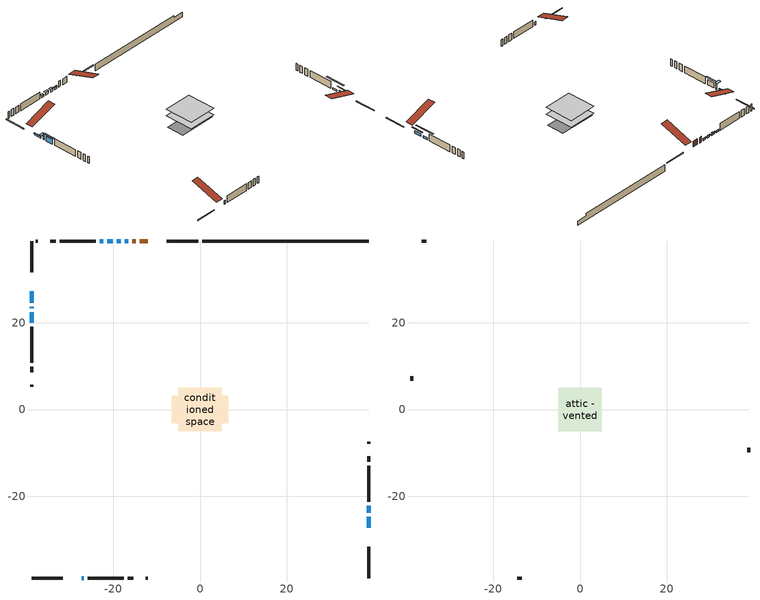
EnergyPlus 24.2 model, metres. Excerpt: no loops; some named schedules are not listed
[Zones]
conditioned space
 floor outside (Floor1 construction): -0.94,-0.94 -0.94,0.94 0.94,0.94 0.94,-0.94 z1.07
 floor adiabatic (AdiabaticFloorConstruction): -5.01,-5.01 -5.01,5.01 5.01,5.01 5.01,-5.01 z1.07
 floor foundation (Slab1 construction): -6.47,-3.11 -6.47,3.11 6.47,3.11 6.47,-3.11 z-1.31
 wall outside (RimJoist1 construction): -0.46,38.78 -7.64,38.78 / -38.78,-38.78 -31.6,-38.78 / -38.78,38.78 -38.78,31.6 / 38.78,-38.78 38.78,-31.6 z1.07:1.37
 wall outside (AdiabaticWallConstruction 1): -12.07,38.78 -13.87,38.78 / -14.8,38.78 -15.61,38.78 z1.07:3.1
 wall outside (AdiabaticWallConstruction): 38.78,-27.17 38.78,-24.73 / -18.28,38.78 -19.2,38.78 / -20.12,38.78 -21.35,38.78 z1.07:1.99; 38.78,-23.81 38.78,-22.18 / -16.54,38.78 -17.35,38.78 z1.07:1.73; -38.78,27.17 -38.78,24.63 z1.07:1.66; -22.27,38.78 -23.09,38.78 z1.07:1.68; -38.78,23.7 -38.78,23.34 z1.07:3.15; -27.17,-38.78 -26.76,-38.78 z1.07:2.29; -38.78,22.41 -38.78,19.98 z1.07:2.82
 wall outside (Wall1 construction): -24.02,38.78 -32.3,38.78 / -25.84,-38.78 -17.55,-38.78 / -38.78,19.05 -38.78,10.76 / 38.78,-21.25 38.78,-12.97 z1.07:3.51
 wall outside (Wall2 construction): -33.23,38.78 -34.52,38.78 / -16.62,-38.78 -15.34,-38.78 / -38.78,9.83 -38.78,8.55 / 38.78,-12.04 38.78,-10.75 z1.07:3.51
 wall outside (Wall4 construction): -37.34,38.78 -37.85,38.78 / -12.51,-38.78 -12,-38.78 / -38.78,5.72 -38.78,5.21 / 38.78,-7.92 38.78,-7.41 z1.07:3.51
 wall foundation (FoundationWall1 construction): 0.47,38.78,-1.31 0.47,38.78,1.07 34.95,38.78,1.07 34.95,38.78,0.26 38.78,38.78,0.26 38.78,38.78,-1.31
 window (WindowConstruction): 38.78,-27.17 38.78,-24.73 z1.07:1.98
 window (WindowConstruction 7): 38.78,-23.8 38.78,-22.18 z1.07:1.73
 window (WindowConstruction 8): -16.54,38.78 -17.35,38.78 z1.07:1.73
 window (WindowConstruction 9): -38.78,27.17 -38.78,24.63 z1.07:1.66
 window (WindowConstruction 1): -18.28,38.78 -19.2,38.78 z1.07:1.98
 window (WindowConstruction 2): -20.13,38.78 -21.34,38.78 z1.07:1.98
 window (WindowConstruction 3): -22.27,38.78 -23.09,38.78 z1.07:1.68
 window (WindowConstruction 4): -38.78,23.7 -38.78,23.34 z1.07:3.15
 window (WindowConstruction 5): -27.17,-38.78 -26.77,-38.78 z1.07:2.29
 window (WindowConstruction 6): -38.78,22.41 -38.78,19.98 z1.07:2.82
 door (Door): -12.07,38.78 -13.87,38.78 z1.07:3.1
 door (Door 1): -14.8,38.78 -15.61,38.78 z1.07:3.1
 ceiling adiabatic (AdiabaticFloorConstruction): 5.01,-5.01 5.01,5.01 -5.01,5.01 -5.01,-5.01 z1.07
attic - vented
 floor to conditioned space (Floor2 construction Reversed): -5.01,-5.01 -5.01,5.01 5.01,5.01 5.01,-5.01 z3.51
 wall outside (Wall3 construction): -35.45,38.78 -36.41,38.78 / -14.41,-38.78 -13.44,-38.78 / -38.78,7.62 -38.78,6.65 / 38.78,-9.82 38.78,-8.85 z1.07:3.51
 roof outside (Roof1 construction): -11.14,38.78,3.51 -11.14,29.03,6.76 -8.57,29.03,6.76 -8.57,38.78,3.51; -28.1,-38.78,3.51 -28.1,-29.03,6.76 -30.67,-29.03,6.76 -30.67,-38.78,3.51; -38.78,28.1,3.51 -29.03,28.1,6.76 -29.03,30.67,6.76 -38.78,30.67,3.51; 38.78,-28.1,3.51 29.03,-28.1,6.76 29.03,-30.67,6.76 38.78,-30.67,3.51
shading: 38.78,-23.82 38.78,-28.08 39.08,-28.08 39.08,-23.82 z2.9; 38.78,-19.54 38.78,-26.44 39.08,-26.44 39.08,-19.54 z4.37; -17.56,38.78 -16.33,38.78 -16.33,39.01 -17.56,39.01 z1.94; -38.78,24.52 -38.78,27.28 -39.08,27.28 -39.08,24.52 z1.76; -19.28,38.78 -18.2,38.78 -18.2,39.39 -19.28,39.39 z2.06; -21.42,38.78 -20.05,38.78 -20.05,39.39 -21.42,39.39 z2.06; -23.17,38.78 -22.19,38.78 -22.19,39.39 -23.17,39.39 z1.76; -38.78,23.11 -38.78,23.93 -40.3,23.93 -40.3,23.11 z3.38; -38.78,19.22 -38.78,23.17 -39.2,23.17 -39.2,19.22 z3.58
[Building]
Building 1: Terrain=Suburbs
[Site:Location]
Point Petre AUT_ON: Latitude {deg}=43.83; Longitude {deg}=-77.15; Time Zone {hr}=-5; Elevation {m}=79; Keep Site Location Information=Yes
[Site:GroundTemperature:Shallow]
3.7516, 1.80644, 1.65067, 2.57374, 6.27937, 9.96774, 13.1654, 15.191, 15.363, 13.7156, 10.5995, 7.02426
[Site:WaterMainsTemperature]
Calculation Method=Schedule; Temperature Schedule=mains temperature schedule
[Material] Roughness=Rough; Thermal Absorptance=0.9
Name | Thickness {m} | Conductivity {W/m-K} | Density {kg/m3} | Specific Heat {J/kg-K} | Solar Absorptance | Visible Absorptance
asphalt or fiberglass shingles | 0.00635 | 0.162714 | 1121.4 | 1465.45 | 0.4 | 0.4
ceiling loosefill ins | 0.0846667 | 0.0480833 | 16.02 | 1046.75 | 0.7 | 0.7
ceiling stud and cavity | 0.1397 | 0.093558 | 65.682 | 1177.47 | 0.7 | 0.7
concrete 4.0 in. | 0.1016 | 1.803125 | 2242.8 | 837.4 | 0.7 | 0.7
concrete 8.0 in. | 0.2032 | 1.803125 | 2242.8 | 837.4 | 0.7 | 0.7
door material | 0.04445 | 0.188738 | 512.64 | 1214.23 | 0.7 | 0.7
door material 1 | 0.04445 | 0.053851 | 512.64 | 1214.23 | 0.7 | 0.7
exterior vertical ins | 0.0457286 | 0.029427 | 32.04 | 1214.23 | 0.7 | 0.7
floor covering | 0.0127 | 0.0433444 | 54.468 | 1339.84 | 0.6 | 0.6
floor rigid ins | 0.051816 | 0.029427 | 32.04 | 1214.23 | 0.7 | 0.7
floor rigid ins 1; wall rigid ins | 0.512978 | 0.029427 | 32.04 | 1214.23 | 0.7 | 0.7
floor stud and cavity | 0.1397 | 0.102477 | 92.3553 | 1139.71 | 0.7 | 0.7
floor stud and cavity 1 | 0.1397 | 1.75129 | 37.0049 | 1207.88 | 0.7 | 0.7
furniture material conditioned space 1 | 0.1524 | 0.115458 | 640.8 | 1214.23 | 0.6 | 0.6
gypsum board | 0.0127 | 0.160291 | 801 | 837.4 | 0.6 | 0.6
gypsum board 1 | 0.0127 | 0.160291 | 801 | 837.4 | 0.7 | 0.7
osb sheathing 0.5 in. | 0.0127 | 0.115458 | 512.64 | 1214.23 | 0.7 | 0.7
osb sheathing 0.75 in. | 0.01905 | 0.115458 | 512.64 | 1214.23 | 0.7 | 0.7
osb sheathing 2.0 in. | 0.0508 | 0.115458 | 512.64 | 1214.23 | 0.7 | 0.7
rim joist stud and cavity | 0.0508 | 0.029095 | 125.044 | 1163.47 | 0.6 | 0.6
wall stud and cavity | 0.1397 | 0.0935595 | 139.0536 | 1170.24 | 0.7 | 0.7
wall stud and cavity 1 | 0.1397 | 0.110963 | 139.0536 | 1170.24 | 0.7 | 0.7
wall stud and cavity 2 | 0.0889 | 6.9971 | 50.32683 | 1063.81 | 0.6 | 0.6
wall stud and cavity 3 | 0.1397 | 0.218935 | 139.0536 | 1170.24 | 0.7 | 0.7
wall stud and cavity 4 | 0.0889 | 0.380278 | 52.3479 | 1209.89 | 0.7 | 0.7
wall stud and cavity 5 | 0.0889 | 0.391764 | 83.0341 | 1211.67 | 0.7 | 0.7
wood siding | 0.0254 | 0.102417 | 544.68 | 1172.36 | 0.4 | 0.4
wood siding 1 | 0.00254 | 0.102417 | 544.68 | 1172.36 | 0.4 | 0.4
wood siding 2; wood siding 3; wood siding 4 | 0.0254 | 0.102417 | 544.68 | 1172.36 | 0.7 | 0.7
[WindowMaterial:SimpleGlazingSystem]
Name | U-Factor {W/m2-K} | Solar Heat Gain Coefficient
WindowMaterial | 2.93609 | 0.65
WindowMaterial 1 | 2.95029 | 0.64
WindowMaterial 2 | 2.983789 | 0.6
WindowMaterial 3 | 3.13766 | 0.57
WindowMaterial 4 | 2.11278 | 0.64
WindowMaterial 5 | 5.37025 | 0.69
WindowMaterial 6 | 2.97073 | 0.62
[Construction]
AdiabaticFloorConstruction: floor stud and cavity 1, floor rigid ins 1, osb sheathing 0.75 in., floor covering
AdiabaticWallConstruction: wood siding 3, wall rigid ins, wall stud and cavity 4, gypsum board
AdiabaticWallConstruction 1: wood siding 4, wall rigid ins, wall stud and cavity 4, gypsum board
Door: door material
Door 1: door material 1
Floor1 construction: floor stud and cavity, floor rigid ins, osb sheathing 0.75 in., floor covering
Floor2 construction Reversed: gypsum board, ceiling stud and cavity, ceiling loosefill ins
FoundationWall1 construction: concrete 8.0 in., gypsum board 1
furniture construction conditioned space 1: furniture material conditioned space 1
PartitionWallConstruction: gypsum board, wall stud and cavity 5, gypsum board
RimJoist1 construction: wood siding 2, osb sheathing 2.0 in., rim joist stud and cavity
Roof1 construction: asphalt or fiberglass shingles
Slab1 construction: concrete 4.0 in.
Wall1 construction: wood siding, osb sheathing 0.5 in., wall stud and cavity, gypsum board
Wall2 construction: wood siding, osb sheathing 0.5 in., wall stud and cavity 1, gypsum board
Wall3 construction: wood siding 1, wall stud and cavity 2
Wall4 construction: wood siding, osb sheathing 0.5 in., wall stud and cavity 3, gypsum board
WindowConstruction; WindowConstruction 2: WindowMaterial
WindowConstruction 1: WindowMaterial 1
WindowConstruction 3; WindowConstruction 5: WindowMaterial 2
WindowConstruction 4: WindowMaterial 3
WindowConstruction 6: WindowMaterial 4
WindowConstruction 7; WindowConstruction 8: WindowMaterial 5
WindowConstruction 9: WindowMaterial 6
[Zone] Multiplier=1; Part of Total Floor Area=Yes
Name | Volume {m3}
attic - vented | 52.9261
conditioned space | 436.8
[Space]
Name | Zone | Volume {m3}
attic - vented 1 | attic - vented | 52.9261
conditioned space 1 | conditioned space | 436.8
[ZoneInfiltration:EffectiveLeakageArea]
infil attic - vented 1: Zone or Space=attic - vented 1; Schedule=Always On Discrete; Effective Air Leakage Area {cm2}=3646.55; Stack Coefficient=0.000395646; Wind Coefficient=1.34392e-05
[ZoneMixing]
whole house fan mix: Zone or Space=attic - vented; Schedule=Always On Continuous; Design Flow Rate Calculation Method=Flow/Zone; Design Flow Rate {m3/s}=0; Source Zone or Space=conditioned space
[SurfaceProperty:ExposedFoundationPerimeter]
Slab1: Exposed Perimeter Calculation Method=TotalExposedPerimeter; Total Exposed Perimeter {m}=38.314
[InternalMass] Zone or ZoneList=conditioned space; Space or SpaceList=conditioned space 1
Name | Construction | Surface Area {m2}
furniture mass conditioned space 1 | furniture construction conditioned space 1 | 73.7119
partition wall mass | PartitionWallConstruction | 184.28
[Lights]
interior lighting: Zone or ZoneList or Space or SpaceList=conditioned space 1; Schedule=interior lighting schedule; Design Level Calculation Method=LightingLevel; Lighting Level {W}=343.2; Return Air Fraction=0; Fraction Radiant=0.6; Fraction Visible=0.2; Fraction Replaceable=1
[People]
occupants: Zone or ZoneList or Space or SpaceList=conditioned space 1; Number of People Schedule=occupants schedule; Number of People Calculation Method=People; Number of People=3; Fraction Radiant=0.314171; Sensible Heat Fraction=0.56303; Activity Level Schedule=occupants activity schedule; Carbon Dioxide Generation Rate {m3/s-W}=0; Enable ASHRAE 55 Comfort Warnings=No; Mean Radiant Temperature Calculation Type=EnclosureAveraged
[ElectricEquipment] Zone or ZoneList or Space or SpaceList=conditioned space 1; Design Level Calculation Method=EquipmentLevel
Name | Schedule | Design Level {W} | Fraction Latent | Fraction Radiant | Fraction Lost
clothes dryer | clothes dryer schedule | 140.772 | 0.015 | 0.081 | 0.85
clothes washer | clothes washer schedule | 32.1985 | 0.03 | 0.162 | 0.7
cooking range | cooking range schedule | 215.147 | 0.08 | 0.432 | 0.2
dishwasher | dishwasher schedule | 66.8632 | 0.3 | 0.18 | 0.4
fridge | fridge schedule | 72.9452 | 0 | 0.6 | 0
mech vent bath fan 0 | mech vent bath fan 0 schedule | 50.2 | 0 | 0 | 1
mech vent bath fan 1 | mech vent bath fan 1 schedule | 50.2 | 0 | 0 | 1
mech vent house fan | mech vent house fan schedule | 0 | 0 | 0 | 1
mech vent house fan cfis | mech vent house fan cfis schedule | 0 | 0 | 0 | 0
misc plug loads | misc plug loads schedule | 494.7 | 0.045 | 0.513 | 0.1
whole house fan | Always On Discrete | 0 | 0 | 0 | 1
[OtherEquipment] Zone or ZoneList or Space or SpaceList=conditioned space 1; Design Level Calculation Method=EquipmentLevel
Name | Fuel Type | Schedule | Design Level {W} | Fraction Latent | Fraction Radiant | Fraction Lost
clothes dryer 1 | Electricity | clothes dryer schedule | 0 | 0.015 | 0.081 | 0.85
cooking range 1 | Electricity | cooking range schedule | 0 | 0.08 | 0.432 | 0.2
general water use latent | None | general water use schedule | 62.594 | 1 | 0 | 0
general water use sensible | None | general water use schedule | -61.6891 | 0 | 0.6 | 0
mech vent house fan latent load | None | Always On Discrete | 0 | 1 | 0 | 0
mech vent house fan sensible load | None | Always On Discrete | 0 | 0 | 0 | 0
water heater energy adjustment1 | Electricity | Always On Discrete | 0.01 | 0 | 0 | 1
[ZoneInfiltration:DesignFlowRate] Zone or ZoneList or Space or SpaceList=conditioned space 1; Schedule=Always On Discrete; Design Flow Rate Calculation Method=Flow/Zone; Design Flow Rate {m3/s}=0
infil flow; natural vent flow; whole house fan flow
[Foundation:Kiva]
Foundation Kiva 1: Initial Indoor Air Temperature {C}=18; Wall Height Above Grade {m}=1.07; Wall Depth Below Slab {m}=0.2032; Custom Block Material Name 1=exterior vertical ins; Custom Block Depth 1 {m}=2.38; Custom Block X Position 1 {m}=0.2159; Custom Block Z Position 1 {m}=0
[Foundation:Kiva:Settings]
Soil Conductivity {W/m-K}=0.849921; Soil Density {kg/m3}=1842.3; Soil Specific Heat {J/kg-K}=418.7; Ground Solar Absorptivity=0.9; Ground Thermal Absorptivity=0.9; Ground Surface Roughness {m}=0.03; Far-Field Width {m}=40; Deep-Ground Boundary Condition=ZeroFlux; Deep-Ground Depth {m}=40; Minimum Cell Dimension {m}=0.2; Maximum Cell Growth Coefficient=3; Simulation Timestep=Timestep
[Exterior:Lights]
exterior lighting: Schedule=exterior lighting schedule; Design Level {W}=75.6
[Schedule:Constant]
Name | Hourly Value
Always On Continuous; mech vent house fan schedule; mech vent house fan cfis schedule; Always On Discrete | 1
occupants activity schedule | 117.228
fridge schedule | 0
[Schedule:Week:Daily]
interior lighting schedule Week Rule - Jan1-Jan27: interior lighting schedule day, interior lighting schedule day, interior lighting schedule day, interior lighting schedule day, interior lighting schedule day, interior lighting schedule day, interior lighting schedule day, interior lighting schedule default day, interior lighting schedule default day, interior lighting schedule default day, interior lighting schedule default day, interior lighting schedule default day
interior lighting schedule Week Rule - Jan28-Feb3: interior lighting schedule day, interior lighting schedule day, interior lighting schedule day, interior lighting schedule day, interior lighting schedule day 1, interior lighting schedule day 1, interior lighting schedule day 1, interior lighting schedule default day, interior lighting schedule default day, interior lighting schedule default day, interior lighting schedule default day, interior lighting schedule default day
interior lighting schedule Week Rule - Feb4-Feb24: interior lighting schedule day 1, interior lighting schedule day 1, interior lighting schedule day 1, interior lighting schedule day 1, interior lighting schedule day 1, interior lighting schedule day 1, interior lighting schedule day 1, interior lighting schedule default day, interior lighting schedule default day, interior lighting schedule default day, interior lighting schedule default day, interior lighting schedule default day
interior lighting schedule Week Rule - Feb25-Mar3: interior lighting schedule day 1, interior lighting schedule day 1, interior lighting schedule day 1, interior lighting schedule day 1, interior lighting schedule day 2, interior lighting schedule day 2, interior lighting schedule day 2, interior lighting schedule default day, interior lighting schedule default day, interior lighting schedule default day, interior lighting schedule default day, interior lighting schedule default day
interior lighting schedule Week Rule - Mar4-Mar31: interior lighting schedule day 2, interior lighting schedule day 2, interior lighting schedule day 2, interior lighting schedule day 2, interior lighting schedule day 2, interior lighting schedule day 2, interior lighting schedule day 2, interior lighting schedule default day, interior lighting schedule default day, interior lighting schedule default day, interior lighting schedule default day, interior lighting schedule default day
interior lighting schedule Week Rule - Apr1-Apr28: interior lighting schedule day 3, interior lighting schedule day 3, interior lighting schedule day 3, interior lighting schedule day 3, interior lighting schedule day 3, interior lighting schedule day 3, interior lighting schedule day 3, interior lighting schedule default day, interior lighting schedule default day, interior lighting schedule default day, interior lighting schedule default day, interior lighting schedule default day
interior lighting schedule Week Rule - Apr29-May5: interior lighting schedule day 3, interior lighting schedule day 3, interior lighting schedule day 4, interior lighting schedule day 4, interior lighting schedule day 4, interior lighting schedule day 4, interior lighting schedule day 4, interior lighting schedule default day, interior lighting schedule default day, interior lighting schedule default day, interior lighting schedule default day, interior lighting schedule default day
interior lighting schedule Week Rule - May6-May26: interior lighting schedule day 4, interior lighting schedule day 4, interior lighting schedule day 4, interior lighting schedule day 4, interior lighting schedule day 4, interior lighting schedule day 4, interior lighting schedule day 4, interior lighting schedule default day, interior lighting schedule default day, interior lighting schedule default day, interior lighting schedule default day, interior lighting schedule default day
interior lighting schedule Week Rule - May27-Jun2: interior lighting schedule day 4, interior lighting schedule day 4, interior lighting schedule day 4, interior lighting schedule day 4, interior lighting schedule day 4, interior lighting schedule day 5, interior lighting schedule day 5, interior lighting schedule default day, interior lighting schedule default day, interior lighting schedule default day, interior lighting schedule default day, interior lighting schedule default day
interior lighting schedule Week Rule - Jun3-Jun30: interior lighting schedule day 5, interior lighting schedule day 5, interior lighting schedule day 5, interior lighting schedule day 5, interior lighting schedule day 5, interior lighting schedule day 5, interior lighting schedule day 5, interior lighting schedule default day, interior lighting schedule default day, interior lighting schedule default day, interior lighting schedule default day, interior lighting schedule default day
interior lighting schedule Week Rule - Jul1-Jul28: interior lighting schedule day 6, interior lighting schedule day 6, interior lighting schedule day 6, interior lighting schedule day 6, interior lighting schedule day 6, interior lighting schedule day 6, interior lighting schedule day 6, interior lighting schedule default day, interior lighting schedule default day, interior lighting schedule default day, interior lighting schedule default day, interior lighting schedule default day
interior lighting schedule Week Rule - Jul29-Aug4: interior lighting schedule day 6, interior lighting schedule day 6, interior lighting schedule day 6, interior lighting schedule day 7, interior lighting schedule day 7, interior lighting schedule day 7, interior lighting schedule day 7, interior lighting schedule default day, interior lighting schedule default day, interior lighting schedule default day, interior lighting schedule default day, interior lighting schedule default day
interior lighting schedule Week Rule - Aug5-Aug25: interior lighting schedule day 7, interior lighting schedule day 7, interior lighting schedule day 7, interior lighting schedule day 7, interior lighting schedule day 7, interior lighting schedule day 7, interior lighting schedule day 7, interior lighting schedule default day, interior lighting schedule default day, interior lighting schedule default day, interior lighting schedule default day, interior lighting schedule default day
interior lighting schedule Week Rule - Aug26-Sep1: interior lighting schedule day 7, interior lighting schedule day 7, interior lighting schedule day 7, interior lighting schedule day 7, interior lighting schedule day 7, interior lighting schedule day 7, interior lighting schedule day 8, interior lighting schedule default day, interior lighting schedule default day, interior lighting schedule default day, interior lighting schedule default day, interior lighting schedule default day
interior lighting schedule Week Rule - Sep2-Sep29: interior lighting schedule day 8, interior lighting schedule day 8, interior lighting schedule day 8, interior lighting schedule day 8, interior lighting schedule day 8, interior lighting schedule day 8, interior lighting schedule day 8, interior lighting schedule default day, interior lighting schedule default day, interior lighting schedule default day, interior lighting schedule default day, interior lighting schedule default day
interior lighting schedule Week Rule - Sep30-Oct6: interior lighting schedule day 8, interior lighting schedule day 9, interior lighting schedule day 9, interior lighting schedule day 9, interior lighting schedule day 9, interior lighting schedule day 9, interior lighting schedule day 9, interior lighting schedule default day, interior lighting schedule default day, interior lighting schedule default day, interior lighting schedule default day, interior lighting schedule default day
interior lighting schedule Week Rule - Oct7-Oct27: interior lighting schedule day 9, interior lighting schedule day 9, interior lighting schedule day 9, interior lighting schedule day 9, interior lighting schedule day 9, interior lighting schedule day 9, interior lighting schedule day 9, interior lighting schedule default day, interior lighting schedule default day, interior lighting schedule default day, interior lighting schedule default day, interior lighting schedule default day
interior lighting schedule Week Rule - Oct28-Nov3: interior lighting schedule day 9, interior lighting schedule day 9, interior lighting schedule day 9, interior lighting schedule day 9, interior lighting schedule day 10, interior lighting schedule day 10, interior lighting schedule day 10, interior lighting schedule default day, interior lighting schedule default day, interior lighting schedule default day, interior lighting schedule default day, interior lighting schedule default day
interior lighting schedule Week Rule - Nov4-Nov24: interior lighting schedule day 10, interior lighting schedule day 10, interior lighting schedule day 10, interior lighting schedule day 10, interior lighting schedule day 10, interior lighting schedule day 10, interior lighting schedule day 10, interior lighting schedule default day, interior lighting schedule default day, interior lighting schedule default day, interior lighting schedule default day, interior lighting schedule default day
interior lighting schedule Week Rule - Nov25-Dec1: interior lighting schedule day 10, interior lighting schedule day 10, interior lighting schedule day 10, interior lighting schedule day 10, interior lighting schedule day 10, interior lighting schedule day 10, interior lighting schedule day 11, interior lighting schedule default day, interior lighting schedule default day, interior lighting schedule default day, interior lighting schedule default day, interior lighting schedule default day
interior lighting schedule Week Rule - Dec2-Dec31: interior lighting schedule day 11, interior lighting schedule day 11, interior lighting schedule day 11, interior lighting schedule day 11, interior lighting schedule day 11, interior lighting schedule day 11, interior lighting schedule day 11, interior lighting schedule default day, interior lighting schedule default day, interior lighting schedule default day, interior lighting schedule default day, interior lighting schedule default day
occupants schedule Week Rule - Jan1-Dec31: occupants schedule day, occupants schedule day, occupants schedule day, occupants schedule day, occupants schedule day, occupants schedule day, occupants schedule day, occupants schedule default day, occupants schedule default day, occupants schedule default day, occupants schedule default day, occupants schedule default day
clothes dryer schedule Week Rule - Jan1-Dec31: clothes dryer schedule day, clothes dryer schedule day, clothes dryer schedule day, clothes dryer schedule day, clothes dryer schedule day, clothes dryer schedule day, clothes dryer schedule day, clothes dryer schedule default day, clothes dryer schedule default day, clothes dryer schedule default day, clothes dryer schedule default day, clothes dryer schedule default day
clothes washer schedule Week Rule - Jan1-Dec31: clothes washer schedule day, clothes washer schedule day, clothes washer schedule day, clothes washer schedule day, clothes washer schedule day, clothes washer schedule day, clothes washer schedule day, clothes washer schedule default day, clothes washer schedule default day, clothes washer schedule default day, clothes washer schedule default day, clothes washer schedule default day
cooking range schedule Week Rule - Jan1-Dec31: cooking range schedule day, cooking range schedule day, cooking range schedule day, cooking range schedule day, cooking range schedule day, cooking range schedule day, cooking range schedule day, cooking range schedule default day, cooking range schedule default day, cooking range schedule default day, cooking range schedule default day, cooking range schedule default day
dishwasher schedule Week Rule - Jan1-Dec31: dishwasher schedule day, dishwasher schedule day, dishwasher schedule day, dishwasher schedule day, dishwasher schedule day, dishwasher schedule day, dishwasher schedule day, dishwasher schedule default day, dishwasher schedule default day, dishwasher schedule default day, dishwasher schedule default day, dishwasher schedule default day
mech vent bath fan 0 schedule Week Rule - Jan1-Dec31: mech vent bath fan 0 schedule day, mech vent bath fan 0 schedule day, mech vent bath fan 0 schedule day, mech vent bath fan 0 schedule day, mech vent bath fan 0 schedule day, mech vent bath fan 0 schedule day, mech vent bath fan 0 schedule day, mech vent bath fan 0 schedule default day, mech vent bath fan 0 schedule default day, mech vent bath fan 0 schedule default day, mech vent bath fan 0 schedule default day, mech vent bath fan 0 schedule default day
mech vent bath fan 1 schedule Week Rule - Jan1-Dec31: mech vent bath fan 1 schedule day, mech vent bath fan 1 schedule day, mech vent bath fan 1 schedule day, mech vent bath fan 1 schedule day, mech vent bath fan 1 schedule day, mech vent bath fan 1 schedule day, mech vent bath fan 1 schedule day, mech vent bath fan 1 schedule default day, mech vent bath fan 1 schedule default day, mech vent bath fan 1 schedule default day, mech vent bath fan 1 schedule default day, mech vent bath fan 1 schedule default day
misc plug loads schedule Week Rule - Jan1-Dec31: misc plug loads schedule day, misc plug loads schedule day, misc plug loads schedule day, misc plug loads schedule day, misc plug loads schedule day, misc plug loads schedule day, misc plug loads schedule day, misc plug loads schedule default day, misc plug loads schedule default day, misc plug loads schedule default day, misc plug loads schedule default day, misc plug loads schedule default day
general water use schedule Week Rule - Jan1-Dec31: general water use schedule day, general water use schedule day, general water use schedule day, general water use schedule day, general water use schedule day, general water use schedule day, general water use schedule day, general water use schedule default day, general water use schedule default day, general water use schedule default day, general water use schedule default day, general water use schedule default day
exterior lighting schedule Week Rule - Jan1-Jan27: exterior lighting schedule day, exterior lighting schedule day, exterior lighting schedule day, exterior lighting schedule day, exterior lighting schedule day, exterior lighting schedule day, exterior lighting schedule day, exterior lighting schedule default day, exterior lighting schedule default day, exterior lighting schedule default day, exterior lighting schedule default day, exterior lighting schedule default day
exterior lighting schedule Week Rule - Jan28-Feb3: exterior lighting schedule day, exterior lighting schedule day, exterior lighting schedule day, exterior lighting schedule day, exterior lighting schedule day 1, exterior lighting schedule day 1, exterior lighting schedule day 1, exterior lighting schedule default day, exterior lighting schedule default day, exterior lighting schedule default day, exterior lighting schedule default day, exterior lighting schedule default day
exterior lighting schedule Week Rule - Feb4-Feb24: exterior lighting schedule day 1, exterior lighting schedule day 1, exterior lighting schedule day 1, exterior lighting schedule day 1, exterior lighting schedule day 1, exterior lighting schedule day 1, exterior lighting schedule day 1, exterior lighting schedule default day, exterior lighting schedule default day, exterior lighting schedule default day, exterior lighting schedule default day, exterior lighting schedule default day
exterior lighting schedule Week Rule - Feb25-Mar3: exterior lighting schedule day 1, exterior lighting schedule day 1, exterior lighting schedule day 1, exterior lighting schedule day 1, exterior lighting schedule day 2, exterior lighting schedule day 2, exterior lighting schedule day 2, exterior lighting schedule default day, exterior lighting schedule default day, exterior lighting schedule default day, exterior lighting schedule default day, exterior lighting schedule default day
exterior lighting schedule Week Rule - Mar4-Mar31: exterior lighting schedule day 2, exterior lighting schedule day 2, exterior lighting schedule day 2, exterior lighting schedule day 2, exterior lighting schedule day 2, exterior lighting schedule day 2, exterior lighting schedule day 2, exterior lighting schedule default day, exterior lighting schedule default day, exterior lighting schedule default day, exterior lighting schedule default day, exterior lighting schedule default day
exterior lighting schedule Week Rule - Apr1-Apr28: exterior lighting schedule day 3, exterior lighting schedule day 3, exterior lighting schedule day 3, exterior lighting schedule day 3, exterior lighting schedule day 3, exterior lighting schedule day 3, exterior lighting schedule day 3, exterior lighting schedule default day, exterior lighting schedule default day, exterior lighting schedule default day, exterior lighting schedule default day, exterior lighting schedule default day
exterior lighting schedule Week Rule - Apr29-May5: exterior lighting schedule day 3, exterior lighting schedule day 3, exterior lighting schedule day 4, exterior lighting schedule day 4, exterior lighting schedule day 4, exterior lighting schedule day 4, exterior lighting schedule day 4, exterior lighting schedule default day, exterior lighting schedule default day, exterior lighting schedule default day, exterior lighting schedule default day, exterior lighting schedule default day
exterior lighting schedule Week Rule - May6-May26: exterior lighting schedule day 4, exterior lighting schedule day 4, exterior lighting schedule day 4, exterior lighting schedule day 4, exterior lighting schedule day 4, exterior lighting schedule day 4, exterior lighting schedule day 4, exterior lighting schedule default day, exterior lighting schedule default day, exterior lighting schedule default day, exterior lighting schedule default day, exterior lighting schedule default day
exterior lighting schedule Week Rule - May27-Jun2: exterior lighting schedule day 4, exterior lighting schedule day 4, exterior lighting schedule day 4, exterior lighting schedule day 4, exterior lighting schedule day 4, exterior lighting schedule day 5, exterior lighting schedule day 5, exterior lighting schedule default day, exterior lighting schedule default day, exterior lighting schedule default day, exterior lighting schedule default day, exterior lighting schedule default day
exterior lighting schedule Week Rule - Jun3-Jun30: exterior lighting schedule day 5, exterior lighting schedule day 5, exterior lighting schedule day 5, exterior lighting schedule day 5, exterior lighting schedule day 5, exterior lighting schedule day 5, exterior lighting schedule day 5, exterior lighting schedule default day, exterior lighting schedule default day, exterior lighting schedule default day, exterior lighting schedule default day, exterior lighting schedule default day
exterior lighting schedule Week Rule - Jul1-Jul28: exterior lighting schedule day 6, exterior lighting schedule day 6, exterior lighting schedule day 6, exterior lighting schedule day 6, exterior lighting schedule day 6, exterior lighting schedule day 6, exterior lighting schedule day 6, exterior lighting schedule default day, exterior lighting schedule default day, exterior lighting schedule default day, exterior lighting schedule default day, exterior lighting schedule default day
exterior lighting schedule Week Rule - Jul29-Aug4: exterior lighting schedule day 6, exterior lighting schedule day 6, exterior lighting schedule day 6, exterior lighting schedule day 7, exterior lighting schedule day 7, exterior lighting schedule day 7, exterior lighting schedule day 7, exterior lighting schedule default day, exterior lighting schedule default day, exterior lighting schedule default day, exterior lighting schedule default day, exterior lighting schedule default day
exterior lighting schedule Week Rule - Aug5-Aug25: exterior lighting schedule day 7, exterior lighting schedule day 7, exterior lighting schedule day 7, exterior lighting schedule day 7, exterior lighting schedule day 7, exterior lighting schedule day 7, exterior lighting schedule day 7, exterior lighting schedule default day, exterior lighting schedule default day, exterior lighting schedule default day, exterior lighting schedule default day, exterior lighting schedule default day
exterior lighting schedule Week Rule - Aug26-Sep1: exterior lighting schedule day 7, exterior lighting schedule day 7, exterior lighting schedule day 7, exterior lighting schedule day 7, exterior lighting schedule day 7, exterior lighting schedule day 7, exterior lighting schedule day 8, exterior lighting schedule default day, exterior lighting schedule default day, exterior lighting schedule default day, exterior lighting schedule default day, exterior lighting schedule default day
exterior lighting schedule Week Rule - Sep2-Sep29: exterior lighting schedule day 8, exterior lighting schedule day 8, exterior lighting schedule day 8, exterior lighting schedule day 8, exterior lighting schedule day 8, exterior lighting schedule day 8, exterior lighting schedule day 8, exterior lighting schedule default day, exterior lighting schedule default day, exterior lighting schedule default day, exterior lighting schedule default day, exterior lighting schedule default day
exterior lighting schedule Week Rule - Sep30-Oct6: exterior lighting schedule day 8, exterior lighting schedule day 9, exterior lighting schedule day 9, exterior lighting schedule day 9, exterior lighting schedule day 9, exterior lighting schedule day 9, exterior lighting schedule day 9, exterior lighting schedule default day, exterior lighting schedule default day, exterior lighting schedule default day, exterior lighting schedule default day, exterior lighting schedule default day
exterior lighting schedule Week Rule - Oct7-Oct27: exterior lighting schedule day 9, exterior lighting schedule day 9, exterior lighting schedule day 9, exterior lighting schedule day 9, exterior lighting schedule day 9, exterior lighting schedule day 9, exterior lighting schedule day 9, exterior lighting schedule default day, exterior lighting schedule default day, exterior lighting schedule default day, exterior lighting schedule default day, exterior lighting schedule default day
[Schedule:Year]
interior lighting schedule: interior lighting schedule Week Rule - Jan1-Jan27, 1, 1, 1, 27, interior lighting schedule Week Rule - Jan28-Feb3, 1, 28, 2, 3, interior lighting schedule Week Rule - Feb4-Feb24, 2, 4, 2, 24, interior lighting schedule Week Rule - Feb25-Mar3, 2, 25, 3, 3, interior lighting schedule Week Rule - Mar4-Mar31, 3, 4, 3, 31, interior lighting schedule Week Rule - Apr1-Apr28, 4, 1, 4, 28, interior lighting schedule Week Rule - Apr29-May5, 4, 29, 5, 5, interior lighting schedule Week Rule - May6-May26, 5, 6, 5, 26, interior lighting schedule Week Rule - May27-Jun2, 5, 27, 6, 2, interior lighting schedule Week Rule - Jun3-Jun30, 6, 3, 6, 30, interior lighting schedule Week Rule - Jul1-Jul28, 7, 1, 7, 28, interior lighting schedule Week Rule - Jul29-Aug4, 7, 29, 8, 4, interior lighting schedule Week Rule - Aug5-Aug25, 8, 5, 8, 25, interior lighting schedule Week Rule - Aug26-Sep1, 8, 26, 9, 1, interior lighting schedule Week Rule - Sep2-Sep29, 9, 2, 9, 29, interior lighting schedule Week Rule - Sep30-Oct6, 9, 30, 10, 6, interior lighting schedule Week Rule - Oct7-Oct27, 10, 7, 10, 27, interior lighting schedule Week Rule - Oct28-Nov3, 10, 28, 11, 3, interior lighting schedule Week Rule - Nov4-Nov24, 11, 4, 11, 24, interior lighting schedule Week Rule - Nov25-Dec1, 11, 25, 12, 1, interior lighting schedule Week Rule - Dec2-Dec31, 12, 2, 12, 31
occupants schedule: occupants schedule Week Rule - Jan1-Dec31, 1, 1, 12, 31
clothes dryer schedule: clothes dryer schedule Week Rule - Jan1-Dec31, 1, 1, 12, 31
clothes washer schedule: clothes washer schedule Week Rule - Jan1-Dec31, 1, 1, 12, 31
cooking range schedule: cooking range schedule Week Rule - Jan1-Dec31, 1, 1, 12, 31
dishwasher schedule: dishwasher schedule Week Rule - Jan1-Dec31, 1, 1, 12, 31
mech vent bath fan 0 schedule: mech vent bath fan 0 schedule Week Rule - Jan1-Dec31, 1, 1, 12, 31
mech vent bath fan 1 schedule: mech vent bath fan 1 schedule Week Rule - Jan1-Dec31, 1, 1, 12, 31
misc plug loads schedule: misc plug loads schedule Week Rule - Jan1-Dec31, 1, 1, 12, 31
general water use schedule: general water use schedule Week Rule - Jan1-Dec31, 1, 1, 12, 31
exterior lighting schedule: exterior lighting schedule Week Rule - Jan1-Jan27, 1, 1, 1, 27, exterior lighting schedule Week Rule - Jan28-Feb3, 1, 28, 2, 3, exterior lighting schedule Week Rule - Feb4-Feb24, 2, 4, 2, 24, exterior lighting schedule Week Rule - Feb25-Mar3, 2, 25, 3, 3, exterior lighting schedule Week Rule - Mar4-Mar31, 3, 4, 3, 31, exterior lighting schedule Week Rule - Apr1-Apr28, 4, 1, 4, 28, exterior lighting schedule Week Rule - Apr29-May5, 4, 29, 5, 5, exterior lighting schedule Week Rule - May6-May26, 5, 6, 5, 26, exterior lighting schedule Week Rule - May27-Jun2, 5, 27, 6, 2, exterior lighting schedule Week Rule - Jun3-Jun30, 6, 3, 6, 30, exterior lighting schedule Week Rule - Jul1-Jul28, 7, 1, 7, 28, exterior lighting schedule Week Rule - Jul29-Aug4, 7, 29, 8, 4, exterior lighting schedule Week Rule - Aug5-Aug25, 8, 5, 8, 25, exterior lighting schedule Week Rule - Aug26-Sep1, 8, 26, 9, 1, exterior lighting schedule Week Rule - Sep2-Sep29, 9, 2, 9, 29, exterior lighting schedule Week Rule - Sep30-Oct6, 9, 30, 10, 6, exterior lighting schedule Week Rule - Oct7-Oct27, 10, 7, 10, 27, exterior lighting schedule Week Rule - Oct28-Nov3, 10, 28, 11, 3, exterior lighting schedule Week Rule - Nov4-Nov24, 11, 4, 11, 24, exterior lighting schedule Week Rule - Nov25-Dec1, 11, 25, 12, 1, exterior lighting schedule Week Rule - Dec2-Dec31, 12, 2, 12, 31
[Schedule:Compact]
mains temperature schedule: Through: 01/01, For: AllDays, Until: 24:00, 7.83056, Through: 01/02, For: AllDays, Until: 24:00, 7.76444, Through: 01/03, For: AllDays, Until: 24:00, 7.69889, Through: 01/04, For: AllDays, Until: 24:00, 7.635, Through: 01/05, For: AllDays, Until: 24:00, 7.57222, Through: 01/06, For: AllDays, Until: 24:00, 7.51056, Through: 01/07, For: AllDays, Until: 24:00, 7.45, Through: 01/08, For: AllDays, Until: 24:00, 7.39111, Through: 01/09, For: AllDays, Until: 24:00, 7.33278, Through: 01/10, For: AllDays, Until: 24:00, 7.27667, Through: 01/11, For: AllDays, Until: 24:00, 7.22111, Through: 01/12, For: AllDays, Until: 24:00, 7.16722, Through: 01/13, For: AllDays, Until: 24:00, 7.11444, Through: 01/14, For: AllDays, Until: 24:00, 7.06333, Through: 01/15, For: AllDays, Until: 24:00, 7.01333, Through: 01/16, For: AllDays, Until: 24:00, 6.965, Through: 01/17, For: AllDays, Until: 24:00, 6.91778, Through: 01/18, For: AllDays, Until: 24:00, 6.87167, Through: 01/19, For: AllDays, Until: 24:00, 6.82778, Through: 01/20, For: AllDays, Until: 24:00, 6.78444, Through: 01/21, For: AllDays, Until: 24:00, 6.74333, Through: 01/22, For: AllDays, Until: 24:00, 6.70333, Through: 01/23, For: AllDays, Until: 24:00, 6.665, Through: 01/24, For: AllDays, Until: 24:00, 6.62778, Through: 01/25, For: AllDays, Until: 24:00, 6.59222, Through: 01/26, For: AllDays, Until: 24:00, 6.55833, Through: 01/27, For: AllDays, Until: 24:00, 6.52556, Through: 01/28, For: AllDays, Until: 24:00, 6.495, Through: 01/29, For: AllDays, Until: 24:00, 6.46556, Through: 01/30, For: AllDays, Until: 24:00, 6.43722, Through: 01/31, For: AllDays, Until: 24:00, 6.41111, Through: 02/01, For: AllDays, Until: 24:00, 6.38611, Through: 02/02, For: AllDays, Until: 24:00, 6.36333, Through: 02/03, For: AllDays, Until: 24:00, 6.34167, Through: 02/04, For: AllDays, Until: 24:00, 6.32111, Through: 02/05, For: AllDays, Until: 24:00, 6.30278, Through: 02/06, For: AllDays, Until: 24:00, 6.28611, Through: 02/07, For: AllDays, Until: 24:00, 6.27056, Through: 02/08, For: AllDays, Until: 24:00, 6.25722, Through: 02/09, For: AllDays, Until: 24:00, 6.245, Through: 02/10, For: AllDays, Until: 24:00, 6.23444, Through: 02/11, For: AllDays, Until: 24:00, 6.22556, Through: 02/12, For: AllDays, Until: 24:00, 6.21833, Through: 02/13, For: AllDays, Until: 24:00, 6.21278, Through: 02/14, For: AllDays, Until: 24:00, 6.20889, Through: 02/15, For: AllDays, Until: 24:00, 6.20611, Through: 02/16, For: AllDays, Until: 24:00, 6.20556, Through: 02/17, For: AllDays, Until: 24:00, 6.20611, Through: 02/18, For: AllDays, Until: 24:00, 6.20889, Through: 02/19, For: AllDays, Until: 24:00, 6.21278, Through: 02/20, For: AllDays, Until: 24:00, 6.21833, Through: 02/21, For: AllDays, Until: 24:00, 6.22556, Through: 02/22, For: AllDays, Until: 24:00, 6.235, Through: 02/23, For: AllDays, Until: 24:00, 6.245, Through: 02/24, For: AllDays, Until: 24:00, 6.25722, Through: 02/25, For: AllDays, Until: 24:00, 6.27111, Through: 02/26, For: AllDays, Until: 24:00, 6.28667, Through: 02/27, For: AllDays, Until: 24:00, 6.30333, Through: 02/28, For: AllDays, Until: 24:00, 6.32222, Through: 03/01, For: AllDays, Until: 24:00, 6.34222, Through: 03/02, For: AllDays, Until: 24:00, 6.36389, Through: 03/03, For: AllDays, Until: 24:00, 6.38722, Through: 03/04, For: AllDays, Until: 24:00, 6.41167, Through: 03/05, For: AllDays, Until: 24:00, 6.43833, Through: 03/06, For: AllDays, Until: 24:00, 6.46611, Through: 03/07, For: AllDays, Until: 24:00, 6.49556, Through: 03/08, For: AllDays, Until: 24:00, 6.52667, Through: 03/09, For: AllDays, Until: 24:00, 6.55944, Through: 03/10, For: AllDays, Until: 24:00, 6.59333, Through: 03/11, For: AllDays, Until: 24:00, 6.62889, Through: 03/12, For: AllDays, Until: 24:00, 6.66611, Through: 03/13, For: AllDays, Until: 24:00, 6.70444, Through: 03/14, For: AllDays, Until: 24:00, 6.74444, Through: 03/15, For: AllDays, Until: 24:00, 6.78611, Through: 03/16, For: AllDays, Until: 24:00, 6.82889, Through: 03/17, For: AllDays, Until: 24:00, 6.87333, Through: 03/18, For: AllDays, Until: 24:00, 6.91889, Through: 03/19, For: AllDays, Until: 24:00, 6.96611, Through: 03/20, For: AllDays, Until: 24:00, 7.015, Through: 03/21, For: AllDays, Until: 24:00, 7.065, Through: 03/22, For: AllDays, Until: 24:00, 7.11611, Through: 03/23, For: AllDays, Until: 24:00, 7.16889, Through: 03/24, For: AllDays, Until: 24:00, 7.22278, Through: 03/25, For: AllDays, Until: 24:00, 7.27833, Through: 03/26, For: AllDays, Until: 24:00, 7.335, Through: 03/27, For: AllDays, Until: 24:00, 7.39278, Through: 03/28, For: AllDays, Until: 24:00, 7.45222, Through: 03/29, For: AllDays, Until: 24:00, 7.51222, Through: 03/30, For: AllDays, Until: 24:00, 7.57389, Through: 03/31, For: AllDays, Until: 24:00, 7.63722, Through: 04/01, For: AllDays, Until: 24:00, 7.70111, Through: 04/02, For: AllDays, Until: 24:00, 7.76611, Through: 04/03, For: AllDays, Until: 24:00, 7.83278, Through: 04/04, For: AllDays, Until: 24:00, 7.90056, Through: 04/05, For: AllDays, Until: 24:00, 7.96889, Through: 04/06, For: AllDays, Until: 24:00, 8.03889, Through: 04/07, For: AllDays, Until: 24:00, 8.10944, Through: 04/08, For: AllDays, Until: 24:00, 8.18167, Through: 04/09, For: AllDays, Until: 24:00, 8.25444, Through: 04/10, For: AllDays, Until: 24:00, 8.32833, Through: 04/11, For: AllDays, Until: 24:00, 8.40333, Through: 04/12, For: AllDays, Until: 24:00, 8.47944, Through: 04/13, For: AllDays, Until: 24:00, 8.55611, Through: 04/14, For: AllDays, Until: 24:00, 8.63389, Through: 04/15, For: AllDays, Until: 24:00, 8.71278, Through: 04/16, For: AllDays, Until: 24:00, 8.79222, Through: 04/17, For: AllDays, Until: 24:00, 8.87278, Through: 04/18, For: AllDays, Until: 24:00, 8.95389, Through: 04/19, For: AllDays, Until: 24:00, 9.03611, Through: 04/20, For: AllDays, Until: 24:00, 9.11889, Through: 04/21, For: AllDays, Until: 24:00, 9.20222, Through: 04/22, For: AllDays, Until: 24:00, 9.28667, Through: 04/23, For: AllDays, Until: 24:00, 9.37167, Through: 04/24, For: AllDays, Until: 24:00, 9.45722, Through: 04/25, For: AllDays, Until: 24:00, 9.54389, Through: 04/26, For: AllDays, Until: 24:00, 9.63056, Through: 04/27, For: AllDays, Until: 24:00, 9.71833, Through: 04/28, For: AllDays, Until: 24:00, 9.80667, Through: 04/29, For: AllDays, Until: 24:00, 9.89556, Through: 04/30, For: AllDays, Until: 24:00, 9.98444, Through: 05/01, For: AllDays, Until: 24:00, 10.0744, Through: 05/02, For: AllDays, Until: 24:00, 10.1644, Through: 05/03, For: AllDays, Until: 24:00, 10.255, Through: 05/04, For: AllDays, Until: 24:00, 10.3461, Through: 05/05, For: AllDays, Until: 24:00, 10.4378, Through: 05/06, For: AllDays, Until: 24:00, 10.53, Through: 05/07, For: AllDays, Until: 24:00, 10.6222, Through: 05/08, For: AllDays, Until: 24:00, 10.7144, Through: 05/09, For: AllDays, Until: 24:00, 10.8072, Through: 05/10, For: AllDays, Until: 24:00, 10.9006, Through: 05/11, For: AllDays, Until: 24:00, 10.9939, Through: 05/12, For: AllDays, Until: 24:00, 11.0872, Through: 05/13, For: AllDays, Until: 24:00, 11.1806, Through: 05/14, For: AllDays, Until: 24:00, 11.2744, Through: 05/15, For: AllDays, Until: 24:00, 11.3683, Through: 05/16, For: AllDays, Until: 24:00, 11.4628, Through: 05/17, For: AllDays, Until: 24:00, 11.5567, Through: 05/18, For: AllDays, Until: 24:00, 11.6506, Through: 05/19, For: AllDays, Until: 24:00, 11.745, Through: 05/20, For: AllDays, Until: 24:00, 11.8389, Through: 05/21, For: AllDays, Until: 24:00, 11.9333, Through: 05/22, For: AllDays, Until: 24:00, 12.0272, Through: 05/23, For: AllDays, Until: 24:00, 12.1211, Through: 05/24, For: AllDays, Until: 24:00, 12.215, Through: 05/25, For: AllDays, Until: 24:00, 12.3083, Through: 05/26, For: AllDays, Until: 24:00, 12.4017, Through: 05/27, For: AllDays, Until: 24:00, 12.495, Through: 05/28, For: AllDays, Until: 24:00, 12.5878, Through: 05/29, For: AllDays, Until: 24:00, 12.6806, Through: 05/30, For: AllDays, Until: 24:00, 12.7728, Through: 05/31, For: AllDays, Until: 24:00, 12.865, Through: 06/01, For: AllDays, Until: 24:00, 12.9567, Through: 06/02, For: AllDays, Until: 24:00, 13.0478, Through: 06/03, For: AllDays, Until: 24:00, 13.1389, Through: 06/04, For: AllDays, Until: 24:00, 13.2294, Through: 06/05, For: AllDays, Until: 24:00, 13.3194, Through: 06/06, For: AllDays, Until: 24:00, 13.4089, Through: 06/07, For: AllDays, Until: 24:00, 13.4978, Through: 06/08, For: AllDays, Until: 24:00, 13.5867, Through: 06/09, For: AllDays, Until: 24:00, 13.6744, Through: 06/10, For: AllDays, Until: 24:00, 13.7617, Through: 06/11, For: AllDays, Until: 24:00, 13.8483, Through: 06/12, For: AllDays, Until: 24:00, 13.9344, Through: 06/13, For: AllDays, Until: 24:00, 14.02, Through: 06/14, For: AllDays, Until: 24:00, 14.1044, Through: 06/15, For: AllDays, Until: 24:00, 14.1883, Through: 06/16, For: AllDays, Until: 24:00, 14.2717, Through: 06/17, For: AllDays, Until: 24:00, 14.3544, Through: 06/18, For: AllDays, Until: 24:00, 14.4361, Through: 06/19, For: AllDays, Until: 24:00, 14.5167, Through: 06/20, For: AllDays, Until: 24:00, 14.5967, Through: 06/21, For: AllDays, Until: 24:00, 14.6761, Through: 06/22, For: AllDays, Until: 24:00, 14.7544, Through: 06/23, For: AllDays, Until: 24:00, 14.8317, Through: 06/24, For: AllDays, Until: 24:00, 14.9078, Through: 06/25, For: AllDays, Until: 24:00, 14.9833, Through: 06/26, For: AllDays, Until: 24:00, 15.0578, Through: 06/27, For: AllDays, Until: 24:00, 15.1311, Through: 06/28, For: AllDays, Until: 24:00, 15.2039, Through: 06/29, For: AllDays, Until: 24:00, 15.275, Through: 06/30, For: AllDays, Until: 24:00, 15.3456, Through: 07/01, For: AllDays, Until: 24:00, 15.415, Through: 07/02, For: AllDays, Until: 24:00, 15.4828, Through: 07/03, For: AllDays, Until: 24:00, 15.55, Through: 07/04, For: AllDays, Until: 24:00, 15.6161, Through: 07/05, For: AllDays, Until: 24:00, 15.6806, Through: 07/06, For: AllDays, Until: 24:00, 15.7439, Through: 07/07, For: AllDays, Until: 24:00, 15.8061, Through: 07/08, For: AllDays, Until: 24:00, 15.8672, Through: 07/09, For: AllDays, Until: 24:00, 15.9272, Through: 07/10, For: AllDays, Until: 24:00, 15.9861, Through: 07/11, For: AllDays, Until: 24:00, 16.0433, Through: 07/12, For: AllDays, Until: 24:00, 16.0994, Through: 07/13, For: AllDays, Until: 24:00, 16.1539, Through: 07/14, For: AllDays, Until: 24:00, 16.2072, Through: 07/15, For: AllDays, Until: 24:00, 16.2594, Through: 07/16, For: AllDays, Until: 24:00, 16.31, Through: 07/17, For: AllDays, Until: 24:00, 16.3594, Through: 07/18, For: AllDays, Until: 24:00, 16.4072, Through: 07/19, For: AllDays, Until: 24:00, 16.4539, Through: 07/20, For: AllDays, Until: 24:00, 16.4989, Through: 07/21, For: AllDays, Until: 24:00, 16.5428, Through: 07/22, For: AllDays, Until: 24:00, 16.585, Through: 07/23, For: AllDays, Until: 24:00, 16.6256, Through: 07/24, For: AllDays, Until: 24:00, 16.665, Through: 07/25, For: AllDays, Until: 24:00, 16.7028, Through: 07/26, For: AllDays, Until: 24:00, 16.7389, Through: 07/27, For: AllDays, Until: 24:00, 16.7739, Through: 07/28, For: AllDays, Until: 24:00, 16.8072, Through: 07/29, For: AllDays, Until: 24:00, 16.8394, Through: 07/30, For: AllDays, Until: 24:00, 16.8694, Through: 07/31, For: AllDays, Until: 24:00, 16.8983, Through: 08/01, For: AllDays, Until: 24:00, 16.9256, Through: 08/02, For: AllDays, Until: 24:00, 16.9511, Through: 08/03, For: AllDays, Until: 24:00, 16.975, Through: 08/04, For: AllDays, Until: 24:00, 16.9978, Through: 08/05, For: AllDays, Until: 24:00, 17.0189, Through: 08/06, For: AllDays, Until: 24:00, 17.0378, Through: 08/07, For: AllDays, Until: 24:00, 17.0556, Through: 08/08, For: AllDays, Until: 24:00, 17.0722, Through: 08/09, For: AllDays, Until: 24:00, 17.0867, Through: 08/10, For: AllDays, Until: 24:00, 17.0994, Through: 08/11, For: AllDays, Until: 24:00, 17.1111, Through: 08/12, For: AllDays, Until: 24:00, 17.1206, Through: 08/13, For: AllDays, Until: 24:00, 17.1289, Through: 08/14, For: AllDays, Until: 24:00, 17.1356, Through: 08/15, For: AllDays, Until: 24:00, 17.1406, Through: 08/16, For: AllDays, Until: 24:00, 17.1433, Through: 08/17, For: AllDays, Until: 24:00, 17.1456, Through: 08/18, For: AllDays, Until: 24:00, 17.1456, Through: 08/19, For: AllDays, Until: 24:00, 17.1439, Through: 08/20, For: AllDays, Until: 24:00, 17.1406, Through: 08/21, For: AllDays, Until: 24:00, 17.1356, Through: 08/22, For: AllDays, Until: 24:00, 17.1294, Through: 08/23, For: AllDays, Until: 24:00, 17.1217, Through: 08/24, For: AllDays, Until: 24:00, 17.1117, Through: 08/25, For: AllDays, Until: 24:00, 17.1006, Through: 08/26, For: AllDays, Until: 24:00, 17.0878, Through: 08/27, For: AllDays, Until: 24:00, 17.0733, Through: 08/28, For: AllDays, Until: 24:00, 17.0572, Through: 08/29, For: AllDays, Until: 24:00, 17.0394, Through: 08/30, For: AllDays, Until: 24:00, 17.02, Through: 08/31, For: AllDays, Until: 24:00, 16.9994, Through: 09/01, For: AllDays, Until: 24:00, 16.9772, Through: 09/02, For: AllDays, Until: 24:00, 16.9533, Through: 09/03, For: AllDays, Until: 24:00, 16.9278, Through: 09/04, For: AllDays, Until: 24:00, 16.9006, Through: 09/05, For: AllDays, Until: 24:00, 16.8717, Through: 09/06, For: AllDays, Until: 24:00, 16.8417, Through: 09/07, For: AllDays, Until: 24:00, 16.81, Through: 09/08, For: AllDays, Until: 24:00, 16.7767, Through: 09/09, For: AllDays, Until: 24:00, 16.7422, Through: 09/10, For: AllDays, Until: 24:00, 16.7056, Through: 09/11, For: AllDays, Until: 24:00, 16.6678, Through: 09/12, For: AllDays, Until: 24:00, 16.6289, Through: 09/13, For: AllDays, Until: 24:00, 16.5883, Through: 09/14, For: AllDays, Until: 24:00, 16.5461, Through: 09/15, For: AllDays, Until: 24:00, 16.5022, Through: 09/16, For: AllDays, Until: 24:00, 16.4572, Through: 09/17, For: AllDays, Until: 24:00, 16.4111, Through: 09/18, For: AllDays, Until: 24:00, 16.3633, Through: 09/19, For: AllDays, Until: 24:00, 16.3139, Through: 09/20, For: AllDays, Until: 24:00, 16.2633, Through: 09/21, For: AllDays, Until: 24:00, 16.2117, Through: 09/22, For: AllDays, Until: 24:00, 16.1583, Through: 09/23, For: AllDays, Until: 24:00, 16.1039, Through: 09/24, For: AllDays, Until: 24:00, 16.0478, Through: 09/25, For: AllDays, Until: 24:00, 15.9906, Through: 09/26, For: AllDays, Until: 24:00, 15.9322, Through: 09/27, For: AllDays, Until: 24:00, 15.8722, Through: 09/28, For: AllDays, Until: 24:00, 15.8111, Through: 09/29, For: AllDays, Until: 24:00, 15.7489, Through: 09/30, For: AllDays, Until: 24:00, 15.6856, Through: 10/01, For: AllDays, Until: 24:00, 15.6211, Through: 10/02, For: AllDays, Until: 24:00, 15.555, Through: 10/03, For: AllDays, Until: 24:00, 15.4883, Through: 10/04, For: AllDays, Until: 24:00, 15.4206, Through: 10/05, For: AllDays, Until: 24:00, 15.3511, Through: 10/06, For: AllDays, Until: 24:00, 15.2811, Through: 10/07, For: AllDays, Until: 24:00, 15.2094, Through: 10/08, For: AllDays, Until: 24:00, 15.1372, Through: 10/09, For: AllDays, Until: 24:00, 15.0639, Through: 10/10, For: AllDays, Until: 24:00, 14.9894, Through: 10/11, For: AllDays, Until: 24:00, 14.9139, Through: 10/12, For: AllDays, Until: 24:00, 14.8378, Through: 10/13, For: AllDays, Until: 24:00, 14.7606, Through: 10/14, For: AllDays, Until: 24:00, 14.6822, Through: 10/15, For: AllDays, Until: 24:00, 14.6033, Through: 10/16, For: AllDays, Until: 24:00, 14.5233, Through: 10/17, For: AllDays, Until: 24:00, 14.4422, Through: 10/18, For: AllDays, Until: 24:00, 14.3606, Through: 10/19, For: AllDays, Until: 24:00, 14.2783, Through: 10/20, For: AllDays, Until: 24:00, 14.195, Through: 10/21, For: AllDays, Until: 24:00, 14.1111, Through: 10/22, For: AllDays, Until: 24:00, 14.0267, Through: 10/23, For: AllDays, Until: 24:00, 13.9411, Through: 10/24, For: AllDays, Until: 24:00, 13.8556, Through: 10/25, For: AllDays, Until: 24:00, 13.7689, Through: 10/26, For: AllDays, Until: 24:00, 13.6811, Through: 10/27, For: AllDays, Until: 24:00, 13.5933, Through: 10/28, For: AllDays, Until: 24:00, 13.505, Through: 10/29, For: AllDays, Until: 24:00, 13.4161, Through: 10/30, For: AllDays, Until: 24:00, 13.3267, Through: 10/31, For: AllDays, Until: 24:00, 13.2367, Through: 11/01, For: AllDays, Until: 24:00, 13.1461, Through: 11/02, For: AllDays, Until: 24:00, 13.055, Through: 11/03, For: AllDays, Until: 24:00, 12.9639, Through: 11/04, For: AllDays, Until: 24:00, 12.8722, Through: 11/05, For: AllDays, Until: 24:00, 12.7806, Through: 11/06, For: AllDays, Until: 24:00, 12.6878, Through: 11/07, For: AllDays, Until: 24:00, 12.595, Through: 11/08, For: AllDays, Until: 24:00, 12.5022, Through: 11/09, For: AllDays, Until: 24:00, 12.4094, Through: 11/10, For: AllDays, Until: 24:00, 12.3156, Through: 11/11, For: AllDays, Until: 24:00, 12.2222, Through: 11/12, For: AllDays, Until: 24:00, 12.1283, Through: 11/13, For: AllDays, Until: 24:00, 12.0344, Through: 11/14, For: AllDays, Until: 24:00, 11.9406, Through: 11/15, For: AllDays, Until: 24:00, 11.8467, Through: 11/16, For: AllDays, Until: 24:00, 11.7522, Through: 11/17, For: AllDays, Until: 24:00, 11.6583, Through: 11/18, For: AllDays, Until: 24:00, 11.5644, Through: 11/19, For: AllDays, Until: 24:00, 11.47, Through: 11/20, For: AllDays, Until: 24:00, 11.3761, Through: 11/21, For: AllDays, Until: 24:00, 11.2822, Through: 11/22, For: AllDays, Until: 24:00, 11.1883, Through: 11/23, For: AllDays, Until: 24:00, 11.0944, Through: 11/24, For: AllDays, Until: 24:00, 11.0011, Through: 11/25, For: AllDays, Until: 24:00, 10.9078, Through: 11/26, For: AllDays, Until: 24:00, 10.8144, Through: 11/27, For: AllDays, Until: 24:00, 10.7217, Through: 11/28, For: AllDays, Until: 24:00, 10.6294, Through: 11/29, For: AllDays, Until: 24:00, 10.5372, Through: 11/30, For: AllDays, Until: 24:00, 10.445, Through: 12/01, For: AllDays, Until: 24:00, 10.3539, Through: 12/02, For: AllDays, Until: 24:00, 10.2628, Through: 12/03, For: AllDays, Until: 24:00, 10.1717, Through: 12/04, For: AllDays, Until: 24:00, 10.0817, Through: 12/05, For: AllDays, Until: 24:00, 9.99167, Through: 12/06, For: AllDays, Until: 24:00, 9.90222, Through: 12/07, For: AllDays, Until: 24:00, 9.81389, Through: 12/08, For: AllDays, Until: 24:00, 9.72556, Through: 12/09, For: AllDays, Until: 24:00, 9.63778, Through: 12/10, For: AllDays, Until: 24:00, 9.55056, Through: 12/11, For: AllDays, Until: 24:00, 9.46444, Through: 12/12, For: AllDays, Until: 24:00, 9.37833, Through: 12/13, For: AllDays, Until: 24:00, 9.29333, Through: 12/14, For: AllDays, Until: 24:00, 9.20889, Through: 12/15, For: AllDays, Until: 24:00, 9.12556, Through: 12/16, For: AllDays, Until: 24:00, 9.04222, Through: 12/17, For: AllDays, Until: 24:00, 8.96056, Through: 12/18, For: AllDays, Until: 24:00, 8.87889, Through: 12/19, For: AllDays, Until: 24:00, 8.79833, Through: 12/20, For: AllDays, Until: 24:00, 8.71889, Through: 12/21, For: AllDays, Until: 24:00, 8.64, Through: 12/22, For: AllDays, Until: 24:00, 8.56222, Through: 12/23, For: AllDays, Until: 24:00, 8.48556, Through: 12/24, For: AllDays, Until: 24:00, 8.40944, Through: 12/25, For: AllDays, Until: 24:00, 8.33444, Through: 12/26, For: AllDays, Until: 24:00, 8.26056, Through: 12/27, For: AllDays, Until: 24:00, 8.18722, Through: 12/28, For: AllDays, Until: 24:00, 8.11556, Through: 12/29, For: AllDays, Until: 24:00, 8.04444, Through: 12/30, For: AllDays, Until: 24:00, 7.97444, Through: 12/31, For: AllDays, Until: 24:00, 7.90556
